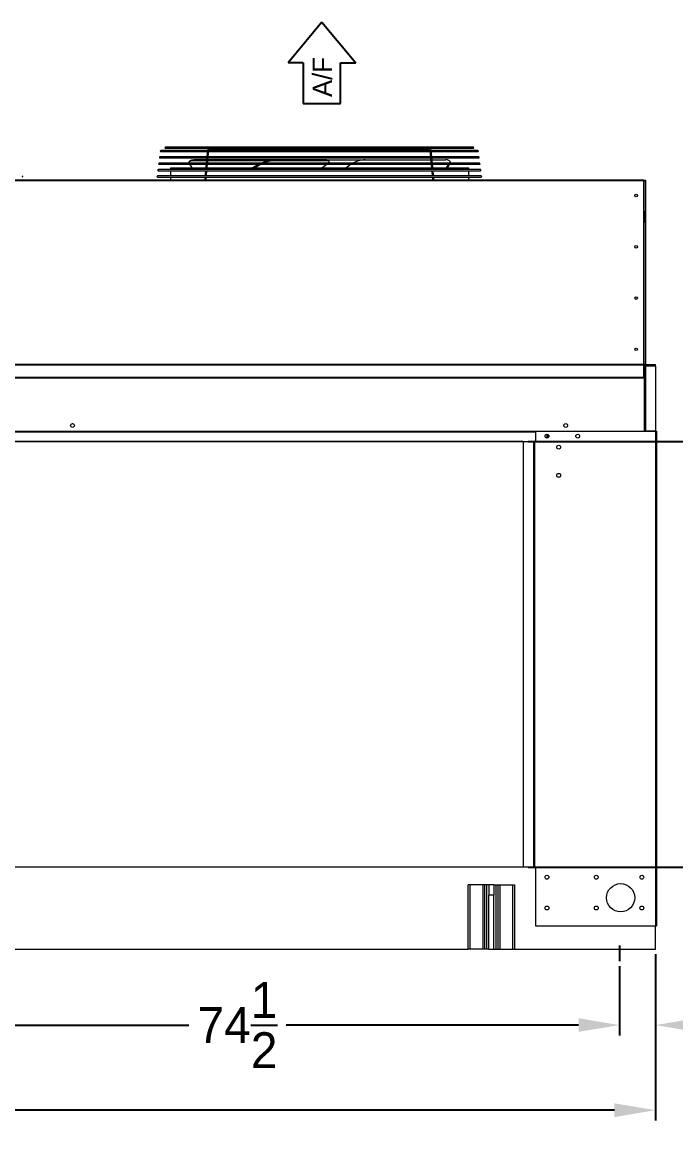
# Model space of a CAD drawing. Header units: inches. Extents: x 1457 to 2093, y 539 to 940.
# Drawn here: x 1915.9 to 1979.6, y 627.6 to 736 of the extents above; entities that cross this region are included whole.
import ezdxf

# ---------------------------------------------------------------- set-up
doc = ezdxf.new("R2010")
doc.units = ezdxf.units.IN
doc.header["$MEASUREMENT"] = 0
doc.layers.get('0').update_dxf_attribs({"color": 1})
doc.dimstyles.new('General Dimension', dxfattribs={"dimtxt": 3.5, "dimasz": 4, "dimexe": 1, "dimexo": 0.5, "dimgap": 0.09, "dimtad": 0, "dimtih": 1, "dimtoh": 1, "dimdec": 3, "dimzin": 0, "dimdsep": 46, "dimlunit": 5, "dimtxsty": 'Standard', "dimcen": 0.09, "dimadec": 0, "dimazin": 0, "dimtfac": 1, "dimtdec": 3, "dimtofl": 0, "dimtmove": 0, "dimatfit": 3, "dimfxl": 1, "dimtolj": 1, "dimtzin": 0, "dimarcsym": 0})

# ---------------------------------------------------------------- blocks, each defined once
blk = doc.blocks.new('*D16')
at = {"color": 0, "lineweight": -2}
for p, q in [((1821.62, 645.15), (1821.62, 628.94)), ((1977.62, 645.15), (1977.62, 628.94)), ((1825.62, 629.94), (1895.45, 629.94)), ((1973.62, 629.94), (1903.8, 629.94))]:
    blk.add_line(p, q, dxfattribs=at)
at = {"color": 0}
for points in [[(1825.62, 630.61), (1825.62, 629.27), (1821.62, 629.94)], [(1973.62, 630.61), (1973.62, 629.27), (1977.62, 629.94)]]:
    blk.add_solid(points, dxfattribs=at)
at = {"color": 0, "insert": (1899.62, 629.94), "char_height": 3.5, "attachment_point": 5}
blk.add_mtext('\\A1;156', dxfattribs=at)
blk = doc.blocks.new('*D31')
at = {"color": 0, "lineweight": -2}
for p, q in [((1899.62, 643.98), (1899.62, 637.24)), ((1974.12, 643.98), (1974.12, 637.24)), ((1903.62, 638.24), (1932.12, 638.24)), ((1970.12, 638.24), (1941.63, 638.24))]:
    blk.add_line(p, q, dxfattribs=at)
at = {"color": 0}
for points in [[(1903.62, 638.91), (1903.62, 637.58), (1899.62, 638.24)], [(1970.12, 638.91), (1970.12, 637.58), (1974.12, 638.24)]]:
    blk.add_solid(points, dxfattribs=at)
at = {"color": 0, "insert": (1936.87, 638.24), "char_height": 3.5, "attachment_point": 5}
blk.add_mtext('\\A1;74{\\H1.000000x;\\S1/2;}', dxfattribs=at)
blk = doc.blocks.new('*D32')
at = {"color": 0, "lineweight": -2}
for p, q in [((1977.62, 645.15), (1977.62, 637.24)), ((1974.12, 643.98), (1974.12, 637.24)), ((1970.12, 638.24), (1966.12, 638.24)), ((1981.62, 638.24), (1985.62, 638.24))]:
    blk.add_line(p, q, dxfattribs=at)
at = {"color": 0}
for points in [[(1970.12, 638.91), (1970.12, 637.58), (1974.12, 638.24)], [(1981.62, 638.91), (1981.62, 637.58), (1977.62, 638.24)]]:
    blk.add_solid(points, dxfattribs=at)
at = {"color": 0, "insert": (1988.63, 638.24), "char_height": 3.5, "attachment_point": 5}
blk.add_mtext('\\A1;3{\\H1.000000x;\\S1/2;}', dxfattribs=at)
blk = doc.blocks.new('A-F')
for p, q in [((0, 0.792), (-0.33, 0.396)), ((0, 0.792), (0.33, 0.396)), ((-0.182, 0.396), (-0.33, 0.396)), ((-0.182, 0.396), (-0.182, 0)), ((0.182, 0.396), (0.33, 0.396)), ((0.182, 0), (0.182, 0.396)), ((-0.182, 0), (0.182, 0))]:
    blk.add_line(p, q)
blk.add_text('A/F', height=0.1875, rotation=90).set_placement((0.098, 0.063))
blk = doc.blocks.new('*D34')
at = {"color": 0, "lineweight": -2}
for p, q in [((1965.21, 695.15), (1989.72, 695.15)), ((1988.72, 691.15), (1988.72, 678.58)), ((1988.72, 657.65), (1988.72, 670.23)), ((1965.21, 653.65), (1989.72, 653.65))]:
    blk.add_line(p, q, dxfattribs=at)
at = {"color": 0}
for points in [[(1988.06, 691.15), (1989.39, 691.15), (1988.72, 695.15)], [(1988.06, 657.65), (1989.39, 657.65), (1988.72, 653.65)]]:
    blk.add_solid(points, dxfattribs=at)
at = {"color": 0, "insert": (1988.72, 674.4), "char_height": 3.5, "attachment_point": 5}
blk.add_mtext('\\A1;41{\\H1.000000x;\\S1/2;}', dxfattribs=at)

msp = doc.modelspace()

# ---------------------------------------------------------------- linework, layer by layer
at = {"linetype": 'Continuous', "lineweight": 15}
for p, q in [((1960.38914987, 722.88436879), (1929.3106803, 722.88436879)), ((1960.30654346, 723.50388633), (1929.39328202, 723.50388633)), ((1929.39328202, 723.40388663), (1960.30654346, 723.40388663)), ((1959.84991557, 723.83630659), (1929.84991461, 723.83630659)), ((1929.84991461, 723.7363069), (1934.17711326, 723.7363069)), ((1934.17711326, 723.60830709), (1934.17812466, 723.60832117)), ((1934.24331196, 723.7363069), (1955.45651352, 723.7363069)), ((1944.84991391, 723.7363069), (1944.84991391, 723.61923305)), ((1955.52178295, 723.60832117), (1955.52271691, 723.60830709)), ((1955.52323787, 723.7363069), (1959.84991557, 723.7363069)), ((1960.47175158, 722.26485595), (1929.22807859, 722.26485595)), ((1929.22807859, 722.16485156), (1960.47175158, 722.16485156)), ((1929.3106803, 722.78436909), (1960.38914987, 722.78436909)), ((1930.34355605, 721.81200614), (1933.78266662, 721.81200614)), ((1932.62073743, 722.59936942), (1932.5961728, 722.50948843)), ((1933.8484265, 722.50948843), (1932.5961728, 722.50948843)), ((1933.85690021, 722.59936942), (1932.62073743, 722.59936942)), ((1933.9112343, 721.81200614), (1955.78859118, 721.81200614)), ((1939.79559022, 722.50948843), (1933.97699419, 722.50948843)), ((1940.28818272, 722.59936942), (1933.9854679, 722.59936942)), ((1940.28818272, 722.59936942), (1940.32448993, 722.50948843)), ((1945.59136753, 722.59936942), (1940.28818272, 722.59936942)), ((1945.62767474, 722.50948843), (1940.32448993, 722.50948843)), ((1945.62767474, 722.50948843), (1945.59136753, 722.59936942)), ((1945.59136753, 722.59936942), (1949.30883883, 722.59936942)), ((1949.30883883, 722.59936942), (1955.71436227, 722.59936942)), ((1955.84292996, 722.59936942), (1957.1463709, 722.59936942)), ((1955.91715886, 721.81200614), (1959.43915508, 721.81200614)), ((1960.63695501, 721.02582087), (1929.06287282, 721.02582087)), ((1929.06287282, 720.92581648), (1960.63695501, 720.92581648)), ((1960.55435329, 721.64533841), (1929.14547453, 721.64533841)), ((1929.14547453, 721.54533402), (1960.55435329, 721.54533402)), ((1906.48510505, 720.63920731), (1976.48510729, 720.63920731)), ((1906.48510505, 720.5904066), (1976.48510729, 720.5904066)), ((1976.48510729, 720.63920731), (1976.48510729, 720.5904066)), ((1976.62380307, 720.59140627), (1976.48510729, 720.59140627)), ((1976.48510729, 702.65675819), (1976.48510729, 720.5904066)), ((1976.62380307, 720.54360522), (1976.48510729, 720.54360522)), ((1976.48510729, 720.54260555), (1976.62380307, 720.54260555)), ((1976.572529, 720.54260555), (1976.56130737, 720.54360522)), ((1976.56130737, 720.54260555), (1976.56130737, 720.54360522)), ((1976.62380307, 720.54360522), (1976.62380307, 720.59140627)), ((1976.62380307, 720.54260555), (1976.62380307, 702.640205)), ((1976.67260379, 720.54260555), (1976.62380307, 720.54260555)), ((1976.67260379, 702.640205), (1976.67260379, 720.54260555)), ((1976.62480743, 717.52890554), (1976.56230704, 717.52890554)), ((1976.56230704, 717.52890554), (1976.56230704, 716.59240862)), ((1976.62480743, 717.52890554), (1976.62480743, 716.59240862)), ((1976.56130737, 716.59140895), (1976.48510729, 716.59140895)), ((1976.56130737, 716.52890856), (1976.48510729, 716.52890856)), ((1976.56130737, 716.52890856), (1976.56130737, 716.59140895)), ((1976.56230704, 716.59240862), (1976.62480743, 716.59240862)), ((1906.48510505, 702.65675819), (1976.48510729, 702.65675819)), ((1976.48510729, 702.65575853), (1906.48510505, 702.65575853)), ((1906.48510505, 702.60695781), (1976.48510729, 702.60695781)), ((1976.48510729, 702.65675819), (1976.48510729, 702.65575853)), ((1976.48510729, 702.60695781), (1976.48510729, 702.65575853)), ((1976.62380307, 702.640205), (1976.48510729, 702.640205)), ((1976.48510729, 701.40575526), (1976.48510729, 702.60695781)), ((1976.48510729, 702.57920645), (1976.54910484, 702.57920645)), ((1976.48510729, 702.50450822), (1976.54910484, 702.50450822)), ((1976.48510729, 702.50350855), (1976.54910484, 702.50350855)), ((1976.54910484, 702.50450822), (1976.54910484, 702.57920645)), ((1976.54910484, 702.50450822), (1976.54910484, 702.50350855)), ((1976.54910484, 702.50350855), (1976.55010451, 702.50350855)), ((1976.54910484, 702.50350855), (1976.54910484, 696.1549052)), ((1976.54910484, 702.50348039), (1976.62480743, 702.50348039)), ((1976.55010451, 696.1549052), (1976.55010451, 702.50350855)), ((1976.62480743, 702.50350855), (1976.55010451, 702.50350855)), ((1976.62380307, 702.640205), (1976.67260379, 702.640205)), ((1976.62480743, 702.52790891), (1976.6883075, 702.52790891)), ((1976.62480743, 702.52790891), (1976.62480743, 702.50350855)), ((1976.62480743, 696.1549052), (1976.62480743, 702.50350855)), ((1976.67360346, 702.63920533), (1976.67360346, 702.59140898)), ((1976.67360346, 702.63920533), (1977.62480442, 702.63920533)), ((1976.67360346, 702.59140898), (1976.6883075, 702.59140898)), ((1976.6883075, 702.59140898), (1976.6883075, 702.52890858)), ((1977.62480442, 702.59140898), (1976.6883075, 702.59140898)), ((1977.62480442, 702.52890858), (1976.6883075, 702.52890858)), ((1976.6883075, 696.1549052), (1976.6883075, 702.52790891)), ((1976.6883075, 702.52790891), (1977.62480442, 702.52790891)), ((1977.62480442, 702.59140898), (1977.62480442, 702.63920533)), ((1977.62480442, 702.52890858), (1977.62480442, 702.59140898)), ((1977.62480442, 702.52790891), (1977.62480442, 696.1549052)), ((1906.48510505, 701.40575526), (1976.48510729, 701.40575526)), ((1906.48510505, 701.35695924), (1976.48510729, 701.35695924)), ((1976.48510729, 701.35695924), (1976.48510729, 701.40575526)), ((1920.75640003, 696.88836617), (1920.79515478, 696.89164677)), ((1899.37480521, 696.1549052), (1976.54910484, 696.1549052)), ((1904.52020509, 696.15390553), (1965.9169034, 696.15390553)), ((1904.52020509, 696.07820763), (1965.9169034, 696.07820763)), ((1920.60400456, 696.70418312), (1920.60716783, 696.73846752)), ((1965.9169034, 696.15390553), (1965.9169034, 695.15390855)), ((1965.9169034, 696.15390553), (1977.62380475, 696.15390553)), ((1967.051804, 695.46665459), (1967.051804, 695.84115949)), ((1967.18630399, 695.53400314), (1967.18630399, 695.77381093)), ((1970.03908554, 695.84138007), (1970.04522904, 695.84138007)), ((1976.54910484, 696.1549052), (1976.54910484, 696.15390553)), ((1976.55010451, 696.1549052), (1976.54910484, 696.1549052)), ((1976.62480743, 696.15488173), (1976.54910484, 696.15488173)), ((1976.62480743, 696.1549052), (1976.55010451, 696.1549052)), ((1976.6883075, 696.1549052), (1976.62480743, 696.1549052)), ((1977.62480442, 696.1549052), (1976.6883075, 696.1549052)), ((1977.62380475, 696.15390553), (1977.62380475, 647.90390686)), ((1977.62380475, 696.15390553), (1977.72940353, 696.15390553)), ((1977.72940353, 696.15390553), (1977.72940353, 647.90390686)), ((1904.62480068, 695.15390855), (1965.72941159, 695.15390855)), ((1964.70900354, 695.15388039), (1905.64520521, 695.15388039)), ((1964.70900354, 695.15390855), (1964.70900354, 653.65390711)), ((1965.72840723, 695.15390855), (1965.72840723, 653.65390711)), ((1965.7294069, 695.15390855), (1965.7294069, 653.65390711)), ((1965.83500568, 695.15390855), (1965.7294069, 695.15390855)), ((1965.83500568, 695.15390855), (1965.83500568, 653.65390711)), ((1965.9169034, 695.15390855), (1965.83500568, 695.15390855)), ((1904.62480068, 653.65390711), (1965.72941159, 653.65390711)), ((1965.7294069, 653.65390711), (1965.83500568, 653.65390711)), ((1965.83500568, 653.65390711), (1965.9169034, 653.65390711)), ((1965.9169034, 653.65390711), (1965.9169034, 647.90390686)), ((1959.37480553, 645.6539072), (1959.37480553, 651.90390711)), ((1959.56230673, 651.90390711), (1959.37480553, 651.90390711)), ((1959.56230673, 645.6539072), (1959.56230673, 651.90390711)), ((1960.8123053, 651.90390711), (1959.56230673, 651.90390711)), ((1960.8123053, 645.6539072), (1960.8123053, 651.90390711)), ((1960.9998065, 651.90390711), (1960.8123053, 651.90390711)), ((1960.9998065, 645.6539072), (1960.9998065, 651.90390711)), ((1961.187303, 651.90390711), (1960.9998065, 651.90390711)), ((1961.187303, 645.6539072), (1961.187303, 651.90390711)), ((1961.37480419, 651.90390711), (1961.187303, 651.90390711)), ((1961.87480737, 651.90390711), (1961.37480419, 651.90390711)), ((1961.37480419, 651.90390711), (1961.37480419, 650.90390719)), ((1961.87480737, 651.90390711), (1962.06230387, 651.90390711)), ((1961.87480737, 651.90390711), (1961.87480737, 650.90390719)), ((1962.06230387, 651.90390711), (1962.06230387, 645.6539072)), ((1962.06230387, 651.90390711), (1962.24980507, 651.90390711)), ((1962.24980507, 651.90390711), (1962.24980507, 645.6539072)), ((1962.24980507, 651.90390711), (1962.43730626, 651.90390711)), ((1962.43730626, 651.90390711), (1962.43730626, 645.6539072)), ((1962.43730626, 651.90390711), (1963.68730484, 651.90390711)), ((1963.68730484, 651.90390711), (1963.68730484, 645.6539072)), ((1963.68730484, 651.90390711), (1963.87480603, 651.90390711)), ((1963.87480603, 651.90390711), (1963.87480603, 645.6539072)), ((1961.37480419, 645.6539072), (1961.37480419, 650.90390719)), ((1961.87480737, 650.90390719), (1961.37480419, 650.90390719)), ((1961.87480737, 645.6539072), (1961.87480737, 650.90390719)), ((1965.9169034, 647.90390686), (1977.62380475, 647.90390686)), ((1977.62380475, 647.90390686), (1977.72940353, 647.90390686)), ((1977.62480442, 645.6539072), (1977.62480442, 647.90390686)), ((1911.87480578, 645.6539072), (1959.37480553, 645.6539072)), ((1959.56230673, 645.6539072), (1959.37480553, 645.6539072)), ((1960.8123053, 645.6539072), (1959.56230673, 645.6539072)), ((1960.9998065, 645.6539072), (1960.8123053, 645.6539072)), ((1961.187303, 645.6539072), (1960.9998065, 645.6539072)), ((1961.37480419, 645.6539072), (1961.187303, 645.6539072)), ((1961.37480419, 645.6539072), (1961.87480737, 645.6539072)), ((1961.87480737, 645.6539072), (1962.06230387, 645.6539072)), ((1962.06230387, 645.6539072), (1962.24980507, 645.6539072)), ((1962.24980507, 645.6539072), (1962.43730626, 645.6539072)), ((1962.43730626, 645.6539072), (1963.68730484, 645.6539072)), ((1963.68730484, 645.6539072), (1963.87480603, 645.6539072)), ((1963.87480603, 645.6539072), (1977.62480442, 645.6539072))]:
    msp.add_line(p, q, dxfattribs=at)
msp.add_line((1974.12480521, 646.01098804), (1974.12480521, 644.48063286))
at = {"linetype": 'Continuous', "lineweight": 15, "flags": 128}
for points in [[(1932.5961728, 722.50948843), (1932.49886705, 722.50621252), (1932.41054657, 722.49643642), (1932.3325302, 722.48029623), (1932.26598184, 722.4580454), (1932.21189884, 722.43000775), (1932.17108843, 722.39660568), (1932.14416074, 722.35833668), (1932.1315194, 722.31577803), (1932.13334978, 722.26956331), (1932.1343119, 722.26485595)], [(1932.15981048, 722.42465741), (1932.16872771, 722.44821767), (1932.1956554, 722.48648667), (1932.23646581, 722.51988404), (1932.29054881, 722.54792169), (1932.35709717, 722.57017722), (1932.43511354, 722.58631271), (1932.52343402, 722.59609351), (1932.62073743, 722.59936942)], [(1939.17568784, 722.26485595), (1939.27031842, 722.31025873), (1939.38106104, 722.3594396), (1939.49423477, 722.40565901), (1939.60815004, 722.44821767), (1939.7210985, 722.48648667), (1939.83139994, 722.51988404), (1939.93740234, 722.54792169), (1940.03752407, 722.57017722), (1940.13025857, 722.58631271), (1940.21423072, 722.59609351), (1940.28818272, 722.59936942)], [(1940.32448993, 722.50948843), (1940.25053793, 722.50621252), (1940.16656578, 722.49643642), (1940.07382658, 722.48029623), (1939.97370955, 722.4580454), (1939.86770715, 722.43000775), (1939.7574057, 722.39660568), (1939.64445725, 722.35833668), (1939.53054198, 722.31577803), (1939.41736824, 722.26956331), (1939.4063625, 722.26485595)], [(1945.59136753, 722.59936942), (1945.65419177, 722.59609351), (1945.70494958, 722.58631271), (1945.74288536, 722.57017722), (1945.76742651, 722.54792169), (1945.77418014, 722.53554551)], [(1945.71496504, 722.26485595), (1945.7199493, 722.26956331), (1945.7637376, 722.31577803), (1945.79436594, 722.35833668), (1945.81137907, 722.39660568), (1945.81451418, 722.43000775), (1945.80372903, 722.4580454), (1945.77918787, 722.48029623), (1945.74125679, 722.49643642), (1945.69049898, 722.50621252), (1945.62767474, 722.50948843)], [(1957.56665405, 722.26485595), (1957.59291295, 722.31025873), (1957.60919393, 722.3594396), (1957.61102431, 722.40565901), (1957.59838062, 722.44821767), (1957.57145527, 722.48648667), (1957.53064721, 722.51988404), (1957.47656186, 722.54792169), (1957.41001586, 722.57017722), (1957.33199479, 722.58631271), (1957.24367666, 722.59609351), (1957.1463709, 722.59936942)]]:
    msp.add_lwpolyline(points, dxfattribs=at)
at = {"linetype": 'Continuous', "lineweight": 15}
for centre, radius in [((1975.73510521, 719.12358211), 0.125), ((1975.73510521, 714.12358211), 0.125), ((1975.73510521, 709.12358211), 0.125), ((1975.73510521, 704.12358211), 0.125), ((1920.79150521, 696.70420711), 0.1875), ((1968.87480521, 696.70420711), 0.1875), ((1968.87480521, 696.70419452), 0.1875), ((1967.04215521, 695.65390711), 0.1875), ((1970.04215521, 695.65390711), 0.1875), ((1968.18630521, 694.59140711), 0.1875), ((1968.18630521, 691.84140711), 0.1875), ((1967.04215521, 652.65390711), 0.1875), ((1971.85465521, 652.65390711), 0.1875), ((1976.29215521, 652.65390711), 0.1875), ((1974.22940521, 650.65390711), 1.375), ((1967.04215521, 649.65390711), 0.1875), ((1971.85465521, 649.65390711), 0.1875), ((1976.29215521, 649.65390711), 0.1875)]:
    msp.add_circle(centre, radius, dxfattribs=at)
for centre, radius, start, end in [((1929.3106802, 722.83437112), 0.05, 90, 270), ((1929.39328252, 723.45388856), 0.05, 90, 270), ((1929.84991386, 723.78630711), 0.05, 90, 270), ((1934.16957581, 723.68297688), 0.05385708, 348.575805248, 81.977575755), ((1934.16537247, 723.66442618), 0.05753599, 282.8052856537, 7.8750212152), ((1955.5411557, 723.6721781), 0.06673088, 106.0530105086, 253.1233899742), ((1959.84991386, 723.78630711), 0.05, 270, 90), ((1960.3065452, 723.45388856), 0.05, 270, 90), ((1960.38914753, 722.83437112), 0.05, 270, 90), ((1929.22807787, 722.21485368), 0.05, 90, 270), ((1936.53992105, 725.30999021), 5.37346506, 215.824838139, 220.6150499059), ((1956.49886053, 687.71470282), 38.64974041, 116.9575919254, 118.089520875), ((1956.72135679, 687.26746211), 39.05269928, 116.6711688192, 117.8022987742), ((1933.4154054, 739.3112698), 21.02898949, 303.6798162307, 305.3759847314), ((1955.87042339, 709.93695621), 14.56170393, 122.888411912, 125.3633026836), ((1949.35378609, 720.15925106), 2.44053228, 91.0552755282, 120.3715752012), ((1953.02573867, 725.54349276), 5.60131066, 318.2270091134, 322.901463608), ((1953.23321554, 725.30530091), 5.36583641, 319.3810570546, 324.1781141149), ((1957.48866302, 722.2978971), 0.14787668, 347.0890037181, 14.4415617374), ((1960.47174985, 722.21485368), 0.05, 270, 90), ((1915.8869545, 720.9758188), 0.05, 270, 90), ((1929.06287322, 720.97581881), 0.05, 90, 270), ((1929.14547555, 721.59533625), 0.05, 90, 270), ((1960.55435218, 721.59533625), 0.05, 270, 90), ((1960.6369545, 720.97581881), 0.05, 270, 90), ((1976.6238052, 720.54260711), 0.04880002, 0, 89.9999852868), ((1976.62380521, 720.54260711), 0.001, 0, 90), ((1976.56130521, 716.59240711), 0.0635, 270, 0), ((1976.56130521, 716.59240711), 0.001, 270, 0), ((1976.67360521, 702.64020711), 0.0488, 180, 270), ((1976.68830521, 702.52790711), 0.0635, 90, 180), ((1976.67360521, 702.64020711), 0.001, 180, 270), ((1976.68830521, 702.52790711), 0.001, 90, 180), ((1976.68830521, 696.15490711), 0.001, 180, 270)]:
    msp.add_arc(centre, radius, start, end, dxfattribs=at)
for points in [[(1933.93275064, 723.40388663), (1933.88376924, 722.88436879)], [(1934.01233692, 722.88436879), (1934.06131833, 723.40388663)], [(1934.24331196, 723.7363069), (1934.17711326, 723.7363069)], [(1934.17711326, 723.60830709), (1944.81446558, 723.60830709)], [(1944.88531532, 723.60830709), (1955.52271691, 723.60830709)], [(1955.52271691, 723.7363069), (1955.45651352, 723.7363069)], [(1955.6385095, 723.40388663), (1955.68748856, 722.88436879)], [(1955.81605625, 722.88436879), (1955.76707718, 723.40388663)], [(1930.34355605, 721.81200614), (1930.34355605, 721.64533841)], [(1932.15981048, 722.42465741), (1932.13524351, 722.33477642)], [(1933.81593258, 722.16485156), (1933.76695352, 721.64533841)], [(1933.87434278, 722.78436909), (1933.82536138, 722.26485595)], [(1933.89552121, 721.64533841), (1933.94450027, 722.16485156)], [(1933.95392906, 722.26485595), (1934.00291047, 722.78436909)], [(1945.81048735, 722.44566452), (1945.77418014, 722.53554551)], [(1955.69691735, 722.78436909), (1955.74589642, 722.26485595)], [(1955.75532521, 722.16485156), (1955.80430897, 721.64533841)], [(1955.8744641, 722.26485595), (1955.82548504, 722.78436909)], [(1955.93287666, 721.64533841), (1955.8838929, 722.16485156)], [(1957.63186716, 722.33477642), (1957.60729785, 722.42465741)], [(1959.43915508, 721.64533841), (1959.43915508, 721.81200614)], [(1930.34355605, 721.54533402), (1930.34355605, 721.02582087)], [(1930.34355605, 720.92581648), (1930.34355605, 720.63920731)], [(1933.69911686, 720.92581648), (1933.67209296, 720.63920731)], [(1933.75752472, 721.54533402), (1933.70854331, 721.02582087)], [(1933.80066065, 720.63920731), (1933.82768455, 720.92581648)], [(1933.837111, 721.02582087), (1933.88609241, 721.54533402)], [(1955.81373307, 721.54533402), (1955.86271683, 721.02582087)], [(1955.87214562, 720.92581648), (1955.89916483, 720.63920731)], [(1955.99128451, 721.02582087), (1955.94230076, 721.54533402)], [(1956.02773252, 720.63920731), (1956.00071331, 720.92581648)], [(1959.43915508, 721.02582087), (1959.43915508, 721.54533402)], [(1959.43915508, 720.63920731), (1959.43915508, 720.92581648)]]:
    msp.add_open_spline(points, degree=1, dxfattribs=at)
for points, knots in [([(1934.17711326, 723.7363069), (1934.16673604, 723.73579706), (1934.1402901, 723.73449775), (1934.09892211, 723.72165966), (1934.05565879, 723.69656247), (1934.01740437, 723.66097872), (1933.9846112, 723.61618161), (1933.96093161, 723.56296185), (1933.94593541, 723.5246506), (1933.94445412, 723.50389728), (1933.94445333, 723.50388633)], [0, 0, 0, 0, 0.0939239372, 0.239361599, 0.3851823571, 0.5339475977, 0.6866190231, 0.8424364702, 0.9999168568, 1, 1, 1, 1]), ([(1934.07723559, 723.50388633), (1934.07827464, 723.50800183), (1934.08299187, 723.52668592), (1934.09785036, 723.55405061), (1934.11959694, 723.58257333), (1934.14332836, 723.60035808), (1934.16221754, 723.60745993), (1934.17320687, 723.60808493), (1934.17711326, 723.60830709)], [0, 0, 0, 0, 0.0580046584, 0.2633370283, 0.4671345995, 0.6716685485, 0.8832874775, 1, 1, 1, 1]), ([(1944.81445619, 723.60866378), (1944.81663083, 723.60865131), (1944.82198189, 723.60862063), (1944.83321937, 723.61195035), (1944.84302529, 723.61598428), (1944.848696, 723.61865866), (1944.84991391, 723.61923305)], [0, 0, 0, 0, 0.22189923697, 0.54602025534, 0.9024977305, 1, 1, 1, 1]), ([(1944.84991391, 723.61923305), (1944.85580593, 723.61658469), (1944.86606521, 723.61197332), (1944.87855308, 723.60845018), (1944.88357994, 723.60864734), (1944.88531532, 723.60871541)], [0, 0, 0, 0, 0.4690402413, 0.8167010485, 1, 1, 1, 1]), ([(1955.75475733, 723.50388633), (1955.75078076, 723.52120654), (1955.7421241, 723.55891121), (1955.71763419, 723.61133356), (1955.68427187, 723.65941106), (1955.64312936, 723.69769021), (1955.59640821, 723.72388482), (1955.55509771, 723.73509564), (1955.53046141, 723.7360172), (1955.52271691, 723.7363069)], [0, 0, 0, 0, 0.1362843351, 0.2966797269, 0.4579461283, 0.6187494763, 0.7767417593, 0.9298181319, 1, 1, 1, 1]), ([(1955.52271691, 723.60830709), (1955.52606666, 723.60814134), (1955.53673839, 723.60761326), (1955.55504524, 723.60116012), (1955.57929037, 723.58355835), (1955.60156129, 723.55484898), (1955.61686823, 723.52672384), (1955.62159473, 723.50788932), (1955.62259928, 723.50388633)], [0, 0, 0, 0, 0.1001145145, 0.3189483008, 0.5197558326, 0.7347418673, 0.9436234072, 1, 1, 1, 1])]:
    msp.add_open_spline(points, degree=3, knots=knots, dxfattribs=at)

# ---------------------------------------------------------------- block references
at = {"color": 1, "xscale": 10, "yscale": 10, "zscale": 10}
msp.add_blockref('A-F', (1945.10079624, 728.09430684), dxfattribs=at)

# ---------------------------------------------------------------- dimensions: what is measured, and where the dimension line sits
dim = msp.add_linear_dim(base=(1988.72269066, 653.65390711), p1=(1964.70900354, 695.15388039), p2=(1964.70900354, 653.65390711), angle=90, dimstyle='General Dimension')
dim.commit()
dim.dimension.update_dxf_attribs({"geometry": '*D34', "text_midpoint": (1988.72269066, 674.40389375), "dimtype": 160})
dim = msp.add_linear_dim(base=(1821.6248060073, 629.9401354567), p1=(1977.6248044153, 645.6539072032), p2=(1821.6248060073, 645.6539072032), dimstyle='General Dimension', override={"dimdec": 8})
dim.commit()
dim.dimension.update_dxf_attribs({"geometry": '*D16', "text_midpoint": (1899.6248052113, 629.9401354567)})
for base, p1, p2, picture, middle in [((1977.62480442, 638.24328655), (1974.12480521, 644.48063286), (1977.62480442, 645.6539072), '*D32', (1988.63147108, 638.24328655)), ((1974.12480521, 638.24328655), (1899.62480521, 644.48063286), (1974.12480521, 644.48063286), '*D31', (1936.87480521, 638.24328655))]:
    dim = msp.add_linear_dim(base=base, p1=p1, p2=p2, dimstyle='General Dimension')
    dim.commit()
    dim.dimension.update_dxf_attribs({"geometry": picture, "text_midpoint": middle})

doc.saveas('drawing.dxf')
